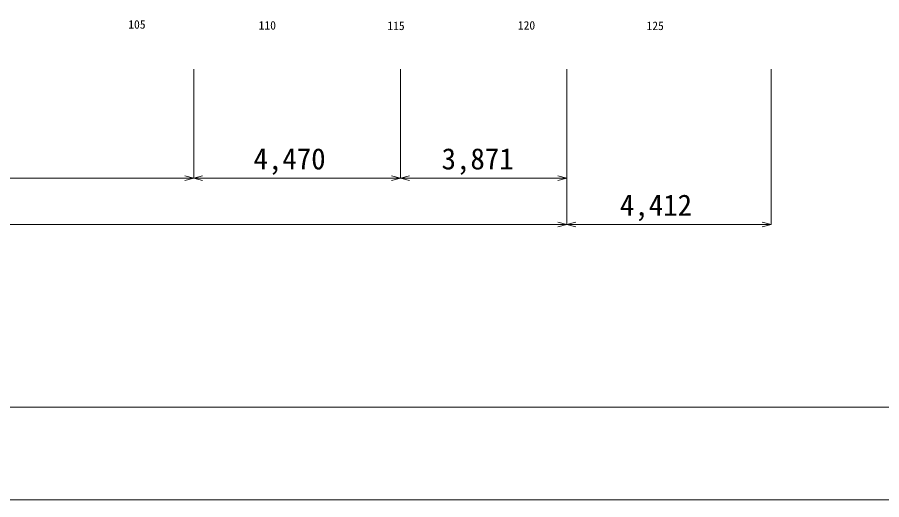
# Model space of a CAD drawing. Units: millimetres, scale not verified. Extents: x -51052 to 51048, y -29700 to 29700.
# Drawn here: x 16733 to 35407, y -29700 to -19277 of the extents above; entities that cross this region are included whole.
import ezdxf
from ezdxf.enums import TextEntityAlignment as Align

# ---------------------------------------------------------------- set-up
doc = ezdxf.new("R2010")
doc.units = ezdxf.units.MM
doc.header["$LTSCALE"] = 100
doc.layers.add('0-2_sunpou', color=7, linetype='Continuous', lineweight=18)
doc.layers.add('0-4_frame', color=7, linetype='Continuous', lineweight=18)
doc.styles.add('ＭＳ ゴシック', font='')
doc.styles.get('ＭＳ ゴシック').set_extended_font_data('MS Gothic')

msp = doc.modelspace()

# ---------------------------------------------------------------- linework, layer by layer
at = {"layer": '0-2_sunpou'}
for p, q in [((20544, -20395.9), (20544, -22754.2)), ((25014, -20395.9), (25014, -22754.2)), ((28605.7, -20395.9), (28605.7, -23754.2)), ((33017.7, -20395.9), (33017.7, -23754.2)), ((28605.7, -22754.2), (-39728.3, -22754.2)), ((20544, -22754.2), (20350.8, -22702.5)), ((20544, -22754.2), (20350.8, -22806)), ((20544, -22754.2), (20737.1, -22702.5)), ((20544, -22754.2), (20737.1, -22806)), ((25014, -22754.2), (24820.8, -22702.5)), ((25014, -22754.2), (24820.8, -22806)), ((25014, -22754.2), (25207.1, -22702.5)), ((25014, -22754.2), (25207.1, -22806)), ((28605.7, -22754.2), (28412.5, -22702.5)), ((28605.7, -22754.2), (28412.5, -22806)), ((28605.7, -23754.2), (28412.5, -23702.5)), ((28605.7, -23754.2), (28798.8, -23702.5)), ((33017.7, -23754.2), (32824.5, -23702.5)), ((33017.7, -23754.2), (-42026.3, -23754.2)), ((28605.7, -23754.2), (28412.5, -23806)), ((28605.7, -23754.2), (28798.8, -23806)), ((33017.7, -23754.2), (32824.5, -23806))]:
    msp.add_line(p, q, dxfattribs=at)
at = {"layer": '0-4_frame'}
for points in [[(-51051.5, -29700.1), (51048.5, -29700.1), (51048.5, 29699.9), (-51051.5, 29699.9)], [(-49051.5, -27700.1), (49048.5, -27700.1), (49048.5, 27699.9), (-49051.5, 27699.9)]]:
    msp.add_lwpolyline(points, close=True, dxfattribs=at)

# ---------------------------------------------------------------- texts
at = {"layer": '0-2_sunpou', "style": 'ＭＳ ゴシック'}
for s, height, p in [('105', 183.3, (19131.1, -19577.3)), ('110', 183.3, (21946.8, -19597.8)), ('115', 183.3, (24726.9, -19607.7)), ('120', 183.3, (27546.8, -19597.8)), ('125', 183.3, (30326.9, -19607.7)), ('4,470', 458.2, (21836.3, -22701.2)), ('3,871', 458.2, (25898.7, -22701.2)), ('4,412', 458.2, (29751.2, -23701.2))]:
    msp.add_text(s, height=height, dxfattribs=at).set_placement(p, align=Align.BOTTOM_LEFT)

doc.saveas('drawing.dxf')
